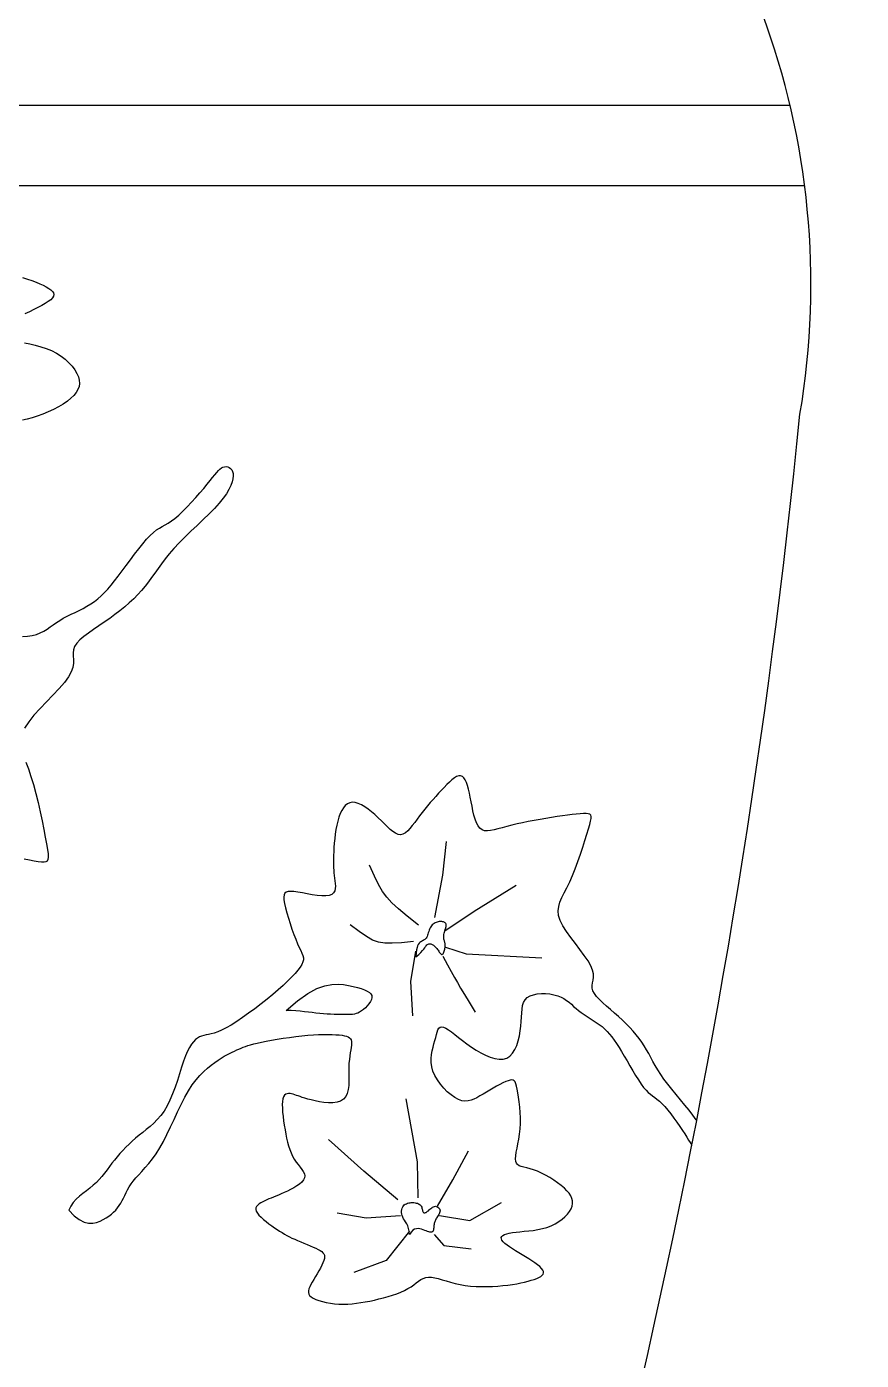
# Model space of a CAD drawing. Extents: x 532 to 750, y 962 to 1154.
# Drawn here: x 573 to 604.9, y 1034.8 to 1085.9 of the extents above; entities that cross this region are included whole.
import ezdxf

# ---------------------------------------------------------------- set-up
doc = ezdxf.new("R2010")
doc.units = 0
doc.header["$LTSCALE"] = 10
doc.header["$MEASUREMENT"] = 0
doc.layers.add('3', color=3, linetype='CONTINUOUS')
doc.layers.add('4', color=4, linetype='CONTINUOUS')

msp = doc.modelspace()

# ---------------------------------------------------------------- linework, layer by layer
at = {"layer": '3'}
for p, q in [((534.468, 1082.907), (602.211, 1082.907)), ((533.907, 1079.819), (602.772, 1079.819))]:
    msp.add_line(p, q, dxfattribs=at)
for points in [[(572.829, 1076.298), (573.016, 1076.24), (573.188, 1076.18), (573.347, 1076.12), (573.491, 1076.06), (573.621, 1076.001), (573.736, 1075.942), (573.834, 1075.884), (573.914, 1075.826), (573.974, 1075.768), (574.011, 1075.708), (574.025, 1075.647), (574.012, 1075.583), (573.972, 1075.517), (573.904, 1075.447), (573.809, 1075.375), (573.693, 1075.3), (573.559, 1075.223), (573.411, 1075.146), (573.252, 1075.068), (573.087, 1074.99), (572.919, 1074.912)], [(572.895, 1073.802), (573.102, 1073.758), (573.314, 1073.708), (573.526, 1073.649), (573.735, 1073.58), (573.936, 1073.496), (574.125, 1073.398), (574.3, 1073.287), (574.459, 1073.165), (574.601, 1073.035), (574.724, 1072.9), (574.827, 1072.763), (574.908, 1072.626), (574.966, 1072.492), (574.998, 1072.363), (575.007, 1072.239), (574.99, 1072.12), (574.949, 1072.004), (574.883, 1071.89), (574.793, 1071.779), (574.68, 1071.67), (574.542, 1071.561), (574.381, 1071.452), (574.201, 1071.346), (574.007, 1071.243), (573.804, 1071.148), (573.598, 1071.06), (573.392, 1070.984), (573.192, 1070.92), (573.003, 1070.871), (572.83, 1070.838)], [(572.821, 1062.543), (573.016, 1062.555), (573.197, 1062.583), (573.36, 1062.627), (573.507, 1062.684), (573.64, 1062.752), (573.765, 1062.828), (573.885, 1062.91), (574.003, 1062.995), (574.124, 1063.08), (574.251, 1063.164), (574.387, 1063.243), (574.532, 1063.32), (574.682, 1063.395), (574.835, 1063.469), (574.99, 1063.545), (575.143, 1063.623), (575.293, 1063.705), (575.438, 1063.793), (575.575, 1063.887), (575.706, 1063.99), (575.834, 1064.102), (575.96, 1064.225), (576.087, 1064.361), (576.216, 1064.511), (576.35, 1064.676), (576.492, 1064.858), (576.641, 1065.056), (576.797, 1065.267), (576.956, 1065.482), (577.117, 1065.697), (577.276, 1065.904), (577.43, 1066.098), (577.577, 1066.271), (577.715, 1066.418), (577.841, 1066.535), (577.958, 1066.626), (578.069, 1066.7), (578.178, 1066.763), (578.288, 1066.825), (578.403, 1066.891), (578.525, 1066.971), (578.659, 1067.072), (578.807, 1067.198), (578.965, 1067.347), (579.129, 1067.513), (579.295, 1067.689), (579.459, 1067.869), (579.617, 1068.048), (579.763, 1068.22), (579.895, 1068.378), (580.008, 1068.519), (580.105, 1068.64), (580.189, 1068.745), (580.261, 1068.832), (580.326, 1068.904), (580.385, 1068.96), (580.443, 1069.003), (580.5, 1069.032), (580.561, 1069.048), (580.622, 1069.052), (580.683, 1069.042), (580.74, 1069.02), (580.791, 1068.983), (580.834, 1068.933), (580.867, 1068.869), (580.888, 1068.79), (580.894, 1068.696), (580.883, 1068.588), (580.853, 1068.466), (580.803, 1068.33), (580.73, 1068.18), (580.632, 1068.017), (580.508, 1067.841), (580.355, 1067.653), (580.173, 1067.452), (579.967, 1067.241), (579.744, 1067.023), (579.512, 1066.801), (579.276, 1066.577), (579.045, 1066.354), (578.825, 1066.135), (578.623, 1065.922), (578.444, 1065.718), (578.286, 1065.522), (578.143, 1065.333), (578.013, 1065.151), (577.89, 1064.975), (577.77, 1064.803), (577.648, 1064.635), (577.521, 1064.47), (577.384, 1064.308), (577.238, 1064.148), (577.081, 1063.991), (576.915, 1063.835), (576.741, 1063.682), (576.557, 1063.531), (576.365, 1063.383), (576.165, 1063.236), (575.957, 1063.092), (575.748, 1062.951), (575.544, 1062.812), (575.352, 1062.675), (575.176, 1062.542), (575.025, 1062.411), (574.904, 1062.284), (574.82, 1062.16), (574.776, 1062.038), (574.762, 1061.917), (574.765, 1061.792), (574.773, 1061.66), (574.773, 1061.519), (574.75, 1061.363), (574.694, 1061.191), (574.59, 1060.998), (574.431, 1060.783), (574.227, 1060.549), (573.992, 1060.301), (573.744, 1060.045), (573.496, 1059.786), (573.263, 1059.528), (573.062, 1059.277), (572.907, 1059.038)], [(572.951, 1057.726), (573.048, 1057.47), (573.149, 1057.187), (573.246, 1056.872), (573.339, 1056.534), (573.425, 1056.183), (573.505, 1055.829), (573.577, 1055.483), (573.641, 1055.155), (573.696, 1054.857), (573.742, 1054.598), (573.778, 1054.386), (573.801, 1054.219), (573.809, 1054.093), (573.8, 1054.002), (573.772, 1053.941), (573.722, 1053.907), (573.648, 1053.893), (573.548, 1053.896), (573.421, 1053.911), (573.268, 1053.936), (573.092, 1053.97), (572.894, 1054.014)], [(598.639, 1044.005), (598.624, 1044.028), (598.496, 1044.207), (598.349, 1044.396), (598.19, 1044.593), (598.023, 1044.794), (597.854, 1044.996), (597.688, 1045.197), (597.53, 1045.394), (597.387, 1045.585), (597.261, 1045.766), (597.152, 1045.939), (597.054, 1046.105), (596.966, 1046.264), (596.883, 1046.418), (596.802, 1046.567), (596.719, 1046.714), (596.632, 1046.858), (596.536, 1047.002), (596.433, 1047.145), (596.321, 1047.286), (596.202, 1047.427), (596.075, 1047.567), (595.941, 1047.706), (595.8, 1047.843), (595.651, 1047.98), (595.497, 1048.115), (595.342, 1048.249), (595.19, 1048.38), (595.047, 1048.508), (594.918, 1048.632), (594.808, 1048.751), (594.723, 1048.865), (594.666, 1048.973), (594.642, 1049.075), (594.642, 1049.174), (594.656, 1049.275), (594.675, 1049.38), (594.687, 1049.495), (594.684, 1049.622), (594.654, 1049.767), (594.588, 1049.932), (594.479, 1050.12), (594.336, 1050.328), (594.17, 1050.549), (593.993, 1050.779), (593.817, 1051.011), (593.653, 1051.241), (593.514, 1051.462), (593.411, 1051.669), (593.353, 1051.859), (593.336, 1052.035), (593.356, 1052.204), (593.405, 1052.371), (593.477, 1052.542), (593.568, 1052.724), (593.67, 1052.921), (593.778, 1053.141), (593.885, 1053.386), (593.991, 1053.65), (594.093, 1053.925), (594.19, 1054.204), (594.281, 1054.476), (594.363, 1054.734), (594.435, 1054.97), (594.496, 1055.175), (594.544, 1055.343), (594.578, 1055.475), (594.596, 1055.576), (594.598, 1055.651), (594.58, 1055.702), (594.543, 1055.734), (594.485, 1055.752), (594.405, 1055.759), (594.301, 1055.759), (594.175, 1055.753), (594.029, 1055.741), (593.866, 1055.725), (593.687, 1055.703), (593.496, 1055.677), (593.293, 1055.647), (593.081, 1055.614), (592.862, 1055.578), (592.64, 1055.54), (592.415, 1055.498), (592.193, 1055.455), (591.974, 1055.41), (591.761, 1055.364), (591.559, 1055.316), (591.368, 1055.267), (591.191, 1055.218), (591.029, 1055.172), (590.881, 1055.133), (590.747, 1055.107), (590.626, 1055.095), (590.518, 1055.104), (590.423, 1055.136), (590.34, 1055.197), (590.269, 1055.287), (590.208, 1055.405), (590.156, 1055.544), (590.112, 1055.7), (590.072, 1055.867), (590.037, 1056.041), (590.004, 1056.216), (589.971, 1056.386), (589.938, 1056.548), (589.902, 1056.699), (589.864, 1056.834), (589.822, 1056.954), (589.776, 1057.053), (589.724, 1057.131), (589.666, 1057.184), (589.6, 1057.21), (589.527, 1057.208), (589.447, 1057.179), (589.36, 1057.127), (589.268, 1057.057), (589.172, 1056.97), (589.071, 1056.872), (588.968, 1056.764), (588.863, 1056.652), (588.757, 1056.537), (588.65, 1056.42), (588.543, 1056.302), (588.436, 1056.181), (588.331, 1056.059), (588.228, 1055.935), (588.127, 1055.808), (588.029, 1055.679), (587.934, 1055.549), (587.841, 1055.421), (587.751, 1055.3), (587.662, 1055.19), (587.573, 1055.095), (587.484, 1055.021), (587.394, 1054.972), (587.301, 1054.951), (587.207, 1054.963), (587.109, 1055.004), (587.008, 1055.07), (586.904, 1055.155), (586.796, 1055.256), (586.684, 1055.367), (586.567, 1055.485), (586.445, 1055.604), (586.319, 1055.72), (586.19, 1055.829), (586.06, 1055.93), (585.93, 1056.019), (585.803, 1056.092), (585.679, 1056.148), (585.562, 1056.182), (585.453, 1056.192), (585.354, 1056.176), (585.264, 1056.135), (585.183, 1056.071), (585.11, 1055.985), (585.046, 1055.881), (584.989, 1055.76), (584.939, 1055.624), (584.896, 1055.475), (584.859, 1055.315), (584.828, 1055.147), (584.802, 1054.975), (584.78, 1054.802), (584.764, 1054.63), (584.751, 1054.463), (584.741, 1054.305), (584.735, 1054.158), (584.731, 1054.024), (584.73, 1053.903), (584.732, 1053.791), (584.735, 1053.686), (584.742, 1053.587), (584.75, 1053.49), (584.761, 1053.392), (584.774, 1053.292), (584.789, 1053.189), (584.801, 1053.084), (584.807, 1052.981), (584.801, 1052.884), (584.778, 1052.796), (584.735, 1052.721), (584.667, 1052.662), (584.569, 1052.624), (584.439, 1052.607), (584.281, 1052.609), (584.106, 1052.626), (583.919, 1052.652), (583.729, 1052.684), (583.544, 1052.718), (583.371, 1052.747), (583.219, 1052.769), (583.094, 1052.778), (582.995, 1052.773), (582.921, 1052.751), (582.87, 1052.71), (582.84, 1052.648), (582.829, 1052.563), (582.837, 1052.453), (582.86, 1052.315), (582.898, 1052.15), (582.947, 1051.962), (583.006, 1051.759), (583.072, 1051.549), (583.142, 1051.338), (583.215, 1051.134), (583.287, 1050.943), (583.357, 1050.774), (583.421, 1050.632), (583.478, 1050.512), (583.525, 1050.41), (583.56, 1050.321), (583.579, 1050.239), (583.582, 1050.159), (583.564, 1050.076), (583.524, 1049.984), (583.459, 1049.879), (583.371, 1049.761), (583.261, 1049.632), (583.129, 1049.491), (582.977, 1049.34), (582.806, 1049.18), (582.617, 1049.011), (582.412, 1048.835), (582.191, 1048.653), (581.96, 1048.469), (581.722, 1048.286), (581.484, 1048.109), (581.25, 1047.943), (581.025, 1047.791), (580.813, 1047.657), (580.62, 1047.547), (580.45, 1047.462), (580.3, 1047.399), (580.168, 1047.354), (580.051, 1047.323), (579.947, 1047.3), (579.853, 1047.281), (579.766, 1047.263), (579.684, 1047.239), (579.604, 1047.206), (579.525, 1047.161), (579.447, 1047.1), (579.37, 1047.022), (579.294, 1046.924), (579.219, 1046.802), (579.144, 1046.655), (579.069, 1046.478), (578.994, 1046.272), (578.917, 1046.042), (578.838, 1045.795), (578.755, 1045.538), (578.667, 1045.279), (578.573, 1045.025), (578.471, 1044.783), (578.362, 1044.562), (578.243, 1044.365), (578.116, 1044.192), (577.984, 1044.039), (577.847, 1043.901), (577.707, 1043.776), (577.566, 1043.66), (577.426, 1043.548), (577.289, 1043.438), (577.156, 1043.327), (577.028, 1043.212), (576.903, 1043.096), (576.784, 1042.978), (576.668, 1042.858), (576.557, 1042.736), (576.451, 1042.613), (576.349, 1042.488), (576.251, 1042.361), (576.155, 1042.235), (576.061, 1042.108), (575.965, 1041.983), (575.867, 1041.861), (575.763, 1041.742), (575.653, 1041.627), (575.534, 1041.518), (575.406, 1041.414), (575.272, 1041.313), (575.137, 1041.211), (575.004, 1041.104), (574.879, 1040.99), (574.766, 1040.864), (574.669, 1040.722), (574.593, 1040.562)], [(588.611, 1051.774), (588.916, 1053.401), (589.064, 1054.69)], [(587.984, 1051.49), (587.552, 1051.836), (587.22, 1052.111), (586.966, 1052.342), (586.769, 1052.557), (586.607, 1052.781), (586.458, 1053.042), (586.298, 1053.367), (586.108, 1053.783)], [(589.002, 1051.273), (590.124, 1052.016), (591.724, 1053.02)], [(587.89, 1050.278), (587.994, 1050.365), (588.077, 1050.442), (588.142, 1050.51), (588.192, 1050.569), (588.23, 1050.62), (588.261, 1050.663), (588.286, 1050.698), (588.309, 1050.726), (588.332, 1050.747), (588.356, 1050.762), (588.381, 1050.772), (588.407, 1050.776), (588.433, 1050.775), (588.459, 1050.77), (588.485, 1050.761), (588.512, 1050.749), (588.538, 1050.734), (588.563, 1050.716), (588.589, 1050.696), (588.614, 1050.673), (588.64, 1050.647), (588.665, 1050.619), (588.689, 1050.589), (588.714, 1050.557), (588.738, 1050.522), (588.762, 1050.488), (588.785, 1050.454), (588.808, 1050.424), (588.83, 1050.398), (588.852, 1050.378), (588.872, 1050.367), (588.892, 1050.365), (588.911, 1050.373), (588.928, 1050.391), (588.944, 1050.417), (588.959, 1050.449), (588.972, 1050.486), (588.984, 1050.524), (588.993, 1050.563), (589.001, 1050.601), (589.007, 1050.636), (589.011, 1050.669), (589.012, 1050.7), (589.013, 1050.729), (589.011, 1050.756), (589.007, 1050.783), (589.002, 1050.809), (588.996, 1050.835), (588.988, 1050.861), (588.979, 1050.888), (588.971, 1050.916), (588.963, 1050.945), (588.957, 1050.976), (588.953, 1051.01), (588.952, 1051.047), (588.955, 1051.086), (588.963, 1051.129), (588.973, 1051.174), (588.986, 1051.221), (589, 1051.268), (589.015, 1051.314), (589.028, 1051.359), (589.039, 1051.4), (589.047, 1051.438), (589.051, 1051.471), (589.05, 1051.5), (589.045, 1051.525), (589.036, 1051.546), (589.024, 1051.563), (589.008, 1051.578), (588.988, 1051.59), (588.965, 1051.601), (588.939, 1051.61), (588.911, 1051.617), (588.879, 1051.622), (588.846, 1051.624), (588.811, 1051.624), (588.774, 1051.62), (588.737, 1051.613), (588.698, 1051.603), (588.66, 1051.589), (588.621, 1051.571), (588.584, 1051.549), (588.548, 1051.523), (588.514, 1051.494), (588.482, 1051.46), (588.454, 1051.423), (588.429, 1051.382), (588.409, 1051.337), (588.392, 1051.29), (588.377, 1051.241), (588.364, 1051.192), (588.351, 1051.144), (588.337, 1051.099), (588.322, 1051.057), (588.304, 1051.02), (588.282, 1050.988), (588.257, 1050.961), (588.23, 1050.939), (588.201, 1050.918), (588.17, 1050.9), (588.138, 1050.882), (588.105, 1050.863), (588.072, 1050.843), (588.04, 1050.819), (588.009, 1050.79), (587.98, 1050.75), (587.954, 1050.697), (587.931, 1050.627), (587.912, 1050.536), (587.898, 1050.421), (587.89, 1050.278)], [(587.793, 1050.859), (587.334, 1050.815), (586.977, 1050.791), (586.693, 1050.795), (586.453, 1050.835), (586.229, 1050.917), (585.993, 1051.049), (585.716, 1051.239), (585.37, 1051.493)], [(589.022, 1050.646), (589.818, 1050.39), (592.712, 1050.236)], [(587.87, 1050.494), (587.677, 1049.329), (587.764, 1048.014)], [(588.92, 1050.299), (589.098, 1049.968), (589.241, 1049.705), (589.362, 1049.486), (589.477, 1049.284), (589.599, 1049.076), (589.743, 1048.834), (589.924, 1048.536), (590.156, 1048.155)], [(582.915, 1048.214), (583.36, 1048.592), (583.752, 1048.867), (584.098, 1049.053), (584.401, 1049.165), (584.669, 1049.218), (584.907, 1049.227), (585.119, 1049.206), (585.312, 1049.17), (585.49, 1049.132), (585.652, 1049.094), (585.796, 1049.053), (585.922, 1049.009), (586.027, 1048.962), (586.109, 1048.91), (586.167, 1048.852), (586.199, 1048.787), (586.203, 1048.714), (586.185, 1048.637), (586.146, 1048.556), (586.092, 1048.475), (586.027, 1048.396), (585.955, 1048.322), (585.879, 1048.256), (585.804, 1048.199), (585.734, 1048.154), (585.667, 1048.12), (585.6, 1048.095), (585.533, 1048.078), (585.463, 1048.067), (585.388, 1048.062), (585.305, 1048.059), (585.214, 1048.059), (585.112, 1048.059), (585.001, 1048.06), (584.881, 1048.062), (584.754, 1048.065), (584.621, 1048.07), (584.484, 1048.078), (584.345, 1048.088), (584.204, 1048.1), (584.062, 1048.116), (583.919, 1048.134), (583.771, 1048.153), (583.618, 1048.171), (583.458, 1048.187), (583.289, 1048.2), (583.108, 1048.21), (582.915, 1048.214)], [(574.593, 1040.562), (574.803, 1040.35), (574.999, 1040.204), (575.183, 1040.113), (575.354, 1040.071), (575.512, 1040.067), (575.659, 1040.094), (575.794, 1040.142), (575.918, 1040.203), (576.032, 1040.269), (576.135, 1040.339), (576.23, 1040.413), (576.315, 1040.491), (576.393, 1040.572), (576.463, 1040.658), (576.527, 1040.746), (576.585, 1040.838), (576.638, 1040.934), (576.689, 1041.032), (576.739, 1041.134), (576.791, 1041.239), (576.847, 1041.346), (576.911, 1041.456), (576.984, 1041.569), (577.068, 1041.683), (577.166, 1041.8), (577.276, 1041.923), (577.397, 1042.054), (577.525, 1042.197), (577.659, 1042.355), (577.798, 1042.531), (577.938, 1042.729), (578.078, 1042.952), (578.217, 1043.201), (578.354, 1043.471), (578.491, 1043.755), (578.627, 1044.046), (578.764, 1044.337), (578.901, 1044.621), (579.041, 1044.891), (579.183, 1045.14), (579.327, 1045.362), (579.474, 1045.558), (579.62, 1045.731), (579.766, 1045.882), (579.909, 1046.013), (580.048, 1046.128), (580.183, 1046.229), (580.311, 1046.316), (580.432, 1046.393), (580.545, 1046.461), (580.653, 1046.521), (580.754, 1046.575), (580.85, 1046.622), (580.941, 1046.664), (581.028, 1046.703), (581.112, 1046.739), (581.193, 1046.773), (581.275, 1046.806), (581.36, 1046.839), (581.454, 1046.871), (581.558, 1046.904), (581.678, 1046.937), (581.815, 1046.971), (581.974, 1047.006), (582.157, 1047.043), (582.361, 1047.08), (582.58, 1047.117), (582.811, 1047.154), (583.047, 1047.188), (583.285, 1047.219), (583.52, 1047.246), (583.747, 1047.267), (583.962, 1047.284), (584.163, 1047.294), (584.351, 1047.3), (584.524, 1047.301), (584.683, 1047.297), (584.826, 1047.29), (584.953, 1047.279), (585.064, 1047.265), (585.157, 1047.248), (585.235, 1047.227), (585.298, 1047.202), (585.347, 1047.171), (585.384, 1047.132), (585.408, 1047.086), (585.422, 1047.031), (585.425, 1046.966), (585.421, 1046.89), (585.41, 1046.803), (585.394, 1046.705), (585.375, 1046.595), (585.357, 1046.473), (585.34, 1046.34), (585.326, 1046.195), (585.319, 1046.039), (585.318, 1045.871), (585.321, 1045.696), (585.321, 1045.521), (585.314, 1045.349), (585.296, 1045.188), (585.26, 1045.041), (585.203, 1044.915), (585.119, 1044.815), (585.006, 1044.745), (584.867, 1044.702), (584.71, 1044.683), (584.541, 1044.682), (584.367, 1044.697), (584.194, 1044.722), (584.029, 1044.755), (583.879, 1044.789), (583.748, 1044.823), (583.636, 1044.856), (583.539, 1044.886), (583.455, 1044.915), (583.381, 1044.941), (583.314, 1044.965), (583.252, 1044.987), (583.191, 1045.007), (583.129, 1045.023), (583.068, 1045.034), (583.009, 1045.037), (582.953, 1045.029), (582.902, 1045.008), (582.858, 1044.97), (582.821, 1044.913), (582.795, 1044.834), (582.779, 1044.733), (582.772, 1044.61), (582.775, 1044.47), (582.785, 1044.318), (582.801, 1044.155), (582.823, 1043.987), (582.848, 1043.817), (582.876, 1043.648), (582.907, 1043.484), (582.939, 1043.326), (582.975, 1043.174), (583.015, 1043.029), (583.059, 1042.89), (583.11, 1042.759), (583.167, 1042.635), (583.232, 1042.519), (583.304, 1042.411), (583.38, 1042.311), (583.454, 1042.216), (583.521, 1042.127), (583.577, 1042.042), (583.617, 1041.96), (583.634, 1041.88), (583.625, 1041.801), (583.586, 1041.723), (583.521, 1041.645), (583.434, 1041.568), (583.33, 1041.494), (583.215, 1041.423), (583.092, 1041.356), (582.968, 1041.294), (582.848, 1041.238), (582.734, 1041.187), (582.628, 1041.143), (582.528, 1041.102), (582.434, 1041.065), (582.345, 1041.03), (582.26, 1040.996), (582.178, 1040.963), (582.099, 1040.928), (582.022, 1040.891), (581.95, 1040.852), (581.885, 1040.809), (581.83, 1040.763), (581.789, 1040.713), (581.765, 1040.657), (581.759, 1040.597), (581.776, 1040.53), (581.817, 1040.456), (581.88, 1040.378), (581.959, 1040.297), (582.052, 1040.214), (582.154, 1040.13), (582.261, 1040.048), (582.37, 1039.97), (582.476, 1039.895), (582.576, 1039.827), (582.671, 1039.765), (582.764, 1039.706), (582.855, 1039.652), (582.947, 1039.6), (583.042, 1039.55), (583.141, 1039.5), (583.247, 1039.451), (583.36, 1039.401), (583.478, 1039.35), (583.599, 1039.3), (583.72, 1039.25), (583.838, 1039.2), (583.949, 1039.152), (584.052, 1039.106), (584.143, 1039.061), (584.22, 1039.019), (584.282, 1038.978), (584.33, 1038.936), (584.364, 1038.89), (584.385, 1038.84), (584.391, 1038.783), (584.383, 1038.717), (584.362, 1038.641), (584.328, 1038.553), (584.282, 1038.455), (584.229, 1038.35), (584.169, 1038.241), (584.106, 1038.13), (584.041, 1038.019), (583.979, 1037.912), (583.92, 1037.811), (583.868, 1037.718), (583.825, 1037.632), (583.793, 1037.554), (583.773, 1037.481), (583.77, 1037.415), (583.784, 1037.353), (583.818, 1037.296), (583.875, 1037.242), (583.955, 1037.191), (584.056, 1037.144), (584.176, 1037.101), (584.311, 1037.062), (584.458, 1037.03), (584.615, 1037.003), (584.777, 1036.983), (584.943, 1036.971), (585.109, 1036.968), (585.276, 1036.971), (585.443, 1036.982), (585.611, 1037), (585.78, 1037.023), (585.95, 1037.052), (586.123, 1037.085), (586.297, 1037.123), (586.473, 1037.164), (586.649, 1037.208), (586.823, 1037.257), (586.993, 1037.309), (587.156, 1037.365), (587.311, 1037.425), (587.454, 1037.49), (587.585, 1037.559), (587.701, 1037.632), (587.805, 1037.706), (587.901, 1037.779), (587.991, 1037.846), (588.08, 1037.905), (588.17, 1037.954), (588.265, 1037.987), (588.368, 1038.003), (588.482, 1037.999), (588.608, 1037.979), (588.744, 1037.945), (588.891, 1037.902), (589.049, 1037.854), (589.217, 1037.804), (589.395, 1037.757), (589.583, 1037.715), (589.78, 1037.683), (589.984, 1037.661), (590.193, 1037.646), (590.404, 1037.64), (590.614, 1037.64), (590.823, 1037.647), (591.026, 1037.659), (591.222, 1037.676), (591.409, 1037.697), (591.585, 1037.721), (591.752, 1037.748), (591.907, 1037.778), (592.052, 1037.81), (592.185, 1037.844), (592.308, 1037.879), (592.418, 1037.915), (592.516, 1037.951), (592.601, 1037.989), (592.671, 1038.028), (592.724, 1038.07), (592.76, 1038.115), (592.776, 1038.163), (592.772, 1038.215), (592.746, 1038.273), (592.697, 1038.335), (592.628, 1038.403), (592.541, 1038.474), (592.44, 1038.548), (592.327, 1038.624), (592.206, 1038.702), (592.08, 1038.78), (591.952, 1038.858), (591.824, 1038.936), (591.7, 1039.011), (591.582, 1039.085), (591.474, 1039.157), (591.377, 1039.226), (591.294, 1039.291), (591.229, 1039.353), (591.184, 1039.411), (591.16, 1039.465), (591.159, 1039.514), (591.18, 1039.559), (591.221, 1039.599), (591.283, 1039.634), (591.364, 1039.665), (591.465, 1039.691), (591.584, 1039.712), (591.721, 1039.728), (591.873, 1039.742), (592.036, 1039.756), (592.206, 1039.773), (592.382, 1039.793), (592.559, 1039.821), (592.734, 1039.858), (592.904, 1039.907), (593.065, 1039.968), (593.217, 1040.042), (593.356, 1040.126), (593.483, 1040.217), (593.595, 1040.315), (593.69, 1040.416), (593.769, 1040.519), (593.827, 1040.622), (593.866, 1040.723), (593.884, 1040.822), (593.882, 1040.92), (593.859, 1041.017), (593.817, 1041.115), (593.755, 1041.213), (593.673, 1041.312), (593.572, 1041.413), (593.452, 1041.515), (593.316, 1041.618), (593.17, 1041.718), (593.015, 1041.814), (592.856, 1041.904), (592.697, 1041.985), (592.542, 1042.055), (592.394, 1042.112), (592.257, 1042.155), (592.133, 1042.187), (592.021, 1042.214), (591.925, 1042.241), (591.844, 1042.271), (591.781, 1042.311), (591.735, 1042.365), (591.709, 1042.437), (591.702, 1042.532), (591.711, 1042.649), (591.733, 1042.785), (591.762, 1042.938), (591.796, 1043.107), (591.83, 1043.289), (591.86, 1043.482), (591.881, 1043.684), (591.892, 1043.892), (591.892, 1044.104), (591.883, 1044.314), (591.867, 1044.519), (591.846, 1044.714), (591.821, 1044.895), (591.795, 1045.059), (591.768, 1045.2), (591.742, 1045.317), (591.716, 1045.408), (591.687, 1045.477), (591.653, 1045.524), (591.611, 1045.551), (591.56, 1045.559), (591.497, 1045.551), (591.419, 1045.527), (591.326, 1045.49), (591.22, 1045.44), (591.103, 1045.381), (590.978, 1045.314), (590.848, 1045.242), (590.717, 1045.167), (590.586, 1045.09), (590.459, 1045.014), (590.339, 1044.941), (590.223, 1044.875), (590.11, 1044.818), (589.998, 1044.775), (589.884, 1044.749), (589.767, 1044.743), (589.645, 1044.761), (589.515, 1044.806), (589.377, 1044.88), (589.234, 1044.981), (589.091, 1045.104), (588.952, 1045.245), (588.824, 1045.399), (588.709, 1045.562), (588.613, 1045.729), (588.541, 1045.897), (588.495, 1046.061), (588.474, 1046.221), (588.472, 1046.375), (588.486, 1046.525), (588.512, 1046.669), (588.545, 1046.807), (588.581, 1046.94), (588.615, 1047.065), (588.646, 1047.184), (588.673, 1047.293), (588.701, 1047.389), (588.732, 1047.47), (588.769, 1047.533), (588.814, 1047.574), (588.871, 1047.591), (588.942, 1047.582), (589.029, 1047.544), (589.132, 1047.48), (589.25, 1047.396), (589.381, 1047.295), (589.524, 1047.183), (589.677, 1047.062), (589.841, 1046.939), (590.013, 1046.816), (590.191, 1046.699), (590.374, 1046.593), (590.557, 1046.5), (590.738, 1046.425), (590.912, 1046.373), (591.078, 1046.348), (591.232, 1046.353), (591.37, 1046.393), (591.49, 1046.471), (591.593, 1046.583), (591.679, 1046.721), (591.75, 1046.881), (591.808, 1047.057), (591.852, 1047.242), (591.884, 1047.431), (591.907, 1047.618), (591.92, 1047.797), (591.929, 1047.967), (591.938, 1048.125), (591.952, 1048.272), (591.975, 1048.404), (592.013, 1048.522), (592.07, 1048.624), (592.15, 1048.708), (592.258, 1048.773), (592.387, 1048.82), (592.534, 1048.85), (592.692, 1048.864), (592.855, 1048.864), (593.017, 1048.849), (593.173, 1048.821), (593.317, 1048.782), (593.445, 1048.731), (593.558, 1048.671), (593.659, 1048.604), (593.753, 1048.531), (593.842, 1048.454), (593.929, 1048.375), (594.019, 1048.295), (594.114, 1048.215), (594.217, 1048.139), (594.326, 1048.063), (594.44, 1047.989), (594.557, 1047.915), (594.675, 1047.839), (594.792, 1047.762), (594.905, 1047.682), (595.014, 1047.598), (595.115, 1047.509), (595.212, 1047.414), (595.305, 1047.312), (595.395, 1047.201), (595.485, 1047.079), (595.575, 1046.947), (595.668, 1046.801), (595.765, 1046.641), (595.867, 1046.467), (595.974, 1046.283), (596.083, 1046.094), (596.192, 1045.906), (596.301, 1045.724), (596.408, 1045.554), (596.511, 1045.4), (596.608, 1045.269), (596.699, 1045.163), (596.785, 1045.079), (596.868, 1045.009), (596.95, 1044.947), (597.033, 1044.888), (597.119, 1044.823), (597.211, 1044.747), (597.31, 1044.654), (597.417, 1044.538), (597.531, 1044.403), (597.648, 1044.255), (597.766, 1044.097), (597.881, 1043.936), (597.992, 1043.777), (598.094, 1043.625), (598.186, 1043.485), (598.264, 1043.362), (598.331, 1043.254), (598.389, 1043.162), (598.439, 1043.085), (598.455, 1043.063)], [(587.975, 1041.045), (587.953, 1042.413), (587.518, 1044.837)], [(587.192, 1040.957), (585.892, 1042.056), (584.547, 1043.278)], [(588.71, 1040.724), (589.3, 1041.724), (589.903, 1042.842)], [(587.646, 1039.631), (587.633, 1039.76), (587.608, 1039.87), (587.575, 1039.964), (587.536, 1040.045), (587.494, 1040.116), (587.453, 1040.179), (587.415, 1040.238), (587.383, 1040.296), (587.359, 1040.356), (587.344, 1040.416), (587.337, 1040.475), (587.338, 1040.534), (587.345, 1040.589), (587.36, 1040.641), (587.382, 1040.689), (587.409, 1040.73), (587.442, 1040.765), (587.48, 1040.793), (587.522, 1040.815), (587.567, 1040.832), (587.614, 1040.844), (587.663, 1040.852), (587.712, 1040.856), (587.762, 1040.856), (587.81, 1040.854), (587.857, 1040.849), (587.902, 1040.841), (587.944, 1040.829), (587.983, 1040.814), (588.018, 1040.795), (588.048, 1040.773), (588.073, 1040.746), (588.093, 1040.715), (588.109, 1040.681), (588.12, 1040.645), (588.13, 1040.61), (588.138, 1040.575), (588.146, 1040.543), (588.155, 1040.515), (588.165, 1040.492), (588.178, 1040.476), (588.194, 1040.466), (588.213, 1040.462), (588.233, 1040.463), (588.256, 1040.471), (588.281, 1040.483), (588.308, 1040.5), (588.335, 1040.522), (588.365, 1040.547), (588.395, 1040.575), (588.427, 1040.604), (588.459, 1040.633), (588.493, 1040.66), (588.527, 1040.683), (588.562, 1040.7), (588.598, 1040.712), (588.634, 1040.715), (588.669, 1040.711), (588.703, 1040.7), (588.734, 1040.683), (588.761, 1040.661), (588.784, 1040.635), (588.8, 1040.606), (588.809, 1040.574), (588.811, 1040.54), (588.806, 1040.505), (588.794, 1040.469), (588.779, 1040.432), (588.76, 1040.395), (588.738, 1040.358), (588.716, 1040.322), (588.695, 1040.288), (588.674, 1040.254), (588.655, 1040.221), (588.638, 1040.189), (588.623, 1040.157), (588.61, 1040.123), (588.598, 1040.089), (588.589, 1040.053), (588.582, 1040.015), (588.577, 1039.974), (588.574, 1039.932), (588.57, 1039.891), (588.566, 1039.85), (588.56, 1039.813), (588.55, 1039.781), (588.536, 1039.755), (588.517, 1039.736), (588.492, 1039.725), (588.46, 1039.723), (588.423, 1039.727), (588.381, 1039.737), (588.334, 1039.751), (588.282, 1039.769), (588.227, 1039.79), (588.168, 1039.811), (588.106, 1039.833), (588.041, 1039.85), (587.975, 1039.859), (587.908, 1039.856), (587.84, 1039.836), (587.774, 1039.794), (587.709, 1039.727), (587.646, 1039.631)], [(588.787, 1040.359), (589.953, 1040.166), (591.161, 1040.858)], [(587.297, 1040.355), (585.984, 1040.265), (584.876, 1040.451)], [(587.64, 1039.763), (586.747, 1038.634), (585.508, 1038.183)], [(588.586, 1039.64), (588.953, 1039.212), (590.008, 1039.091)]]:
    msp.add_lwpolyline(points, dxfattribs=at)
at = {"layer": '4'}
msp.add_lwpolyline([(598.788, 961.647, 0.636359), (594.342, 975.243, -0.296073), (583.606, 987.655, 0.538174), (586.532, 999.936, 0.061586), (602.593, 1071.058, 0.267895), (592.216, 1099.004, 0.501079), (588.757, 1111.037, -0.299165), (594.888, 1124.997, 0.245063), (604.943, 1136.891)], format="xyb", dxfattribs=at)

doc.saveas('drawing.dxf')
